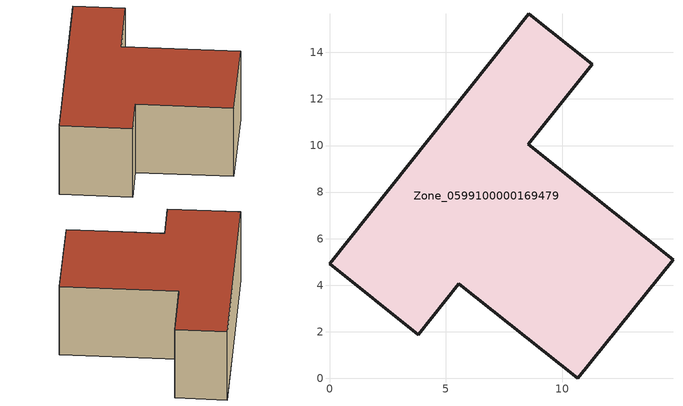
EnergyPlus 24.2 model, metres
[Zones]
Zone_0599100000169479
 floor ground (C_G): 3.81,1.88 0,4.92 8.57,15.66 11.28,13.49 8.54,10.05 14.75,5.1 10.65,0 5.55,4.07 z0.43
 wall outside (C_F): 0,4.92 3.81,1.88 5.55,4.07 10.65,0 14.75,5.1 8.54,10.05 11.28,13.49 8.57,15.66 0,4.92 z0.43:5.95
 roof outside (C_R): 14.75,5.1 8.54,10.05 11.28,13.49 8.57,15.66 0,4.92 3.81,1.88 5.55,4.07 10.65,0 z5.95
[BUILDING]
Pand.0599100000169479: North Axis=0; Terrain=City; Loads Convergence Tolerance Value=0.04; Temperature Convergence Tolerance Value=0.4; Solar Distribution=FullExterior; Maximum Number of Warmup Days=25; Minimum Number of Warmup Days=1
[Site:Location]
Rotterdam.The.Hague.AP_ZH_NLD Design_Conditions: Latitude=51.96; Longitude=4.45; Time Zone=1; Elevation=-4.5
[SITE:GROUNDTEMPERATURE:BUILDINGSURFACE]
18, 18, 18, 18, 18, 18, 18, 18, 18, 18, 18, 18
[MATERIAL] Thermal Absorptance=0.9; Solar Absorptance=0.7; Visible Absorptance=0.7
Name | Roughness | Thickness | Conductivity | Density | Specific Heat
G.TI.1975-1991 | MediumSmooth | 0.15 | 0.288461 | 540 | 1210
F.TI.1975-1991 | Rough | 0.3 | 0.230769 | 1920 | 840
R.TI.1975-1991 | MediumRough | 0.2 | 0.153846 | 1500 | 1000
[CONSTRUCTION]
C_G: G.TI.1975-1991
C_F: F.TI.1975-1991
C_R: R.TI.1975-1991
[ZONE]
Zone_0599100000169479: Type=1; Multiplier=1; Ceiling Height=Autocalculate; Volume=Autocalculate; Floor Area=autocalculate; Part of Total Floor Area=Yes
[ZONEINFILTRATION:DESIGNFLOWRATE]
Infil_Zone_0599100000169479: Zone or ZoneList or Space or SpaceList=Zone_0599100000169479; Schedule=AlwaysOn; Design Flow Rate Calculation Method=Flow/Area; Flow Rate per Floor Area=0.003; Constant Term Coefficient=1; Temperature Term Coefficient=0; Velocity Term Coefficient=0; Velocity Squared Term Coefficient=0
[HVACTEMPLATE:ZONE:IDEALLOADSAIRSYSTEM]
Zone_0599100000169479: Maximum Heating Supply Air Temperature=50; Minimum Cooling Supply Air Temperature=13; Maximum Heating Supply Air Humidity Ratio=0.0156; Minimum Cooling Supply Air Humidity Ratio=0.0077; Heating Limit=NoLimit; Cooling Limit=NoLimit; Dehumidification Control Type=ConstantSensibleHeatRatio; Cooling Sensible Heat Ratio=0.7; Dehumidification Setpoint=60; Humidification Control Type=None; Humidification Setpoint=30; Outdoor Air Method=None; Outdoor Air Flow Rate per Person=0.00944; Outdoor Air Flow Rate per Zone Floor Area=0; Outdoor Air Flow Rate per Zone=0; Demand Controlled Ventilation Type=None; Outdoor Air Economizer Type=NoEconomizer; Heat Recovery Type=None; Sensible Heat Recovery Effectiveness=0.7; Latent Heat Recovery Effectiveness=0.65
[ZONECONTROL:THERMOSTAT]
ThermostatControl_Zone_0599100000169479: Zone or ZoneList=Zone_0599100000169479; Control Type Schedule=DualSetpointControlType; Control 1=Thermostat_Zone_0599100000169479; Temperature Difference Between Cutout And Setpoint=0
[THERMOSTATSETPOINT:DUALSETPOINT]
Thermostat_Zone_0599100000169479: Heating Setpoint Temperature Schedule=HeatingSetpoint_Zone_0599100000169479; Cooling Setpoint Temperature Schedule=CoolingSetpoint_Zone_0599100000169479
[SCHEDULE:COMPACT]
HeatingSetpoint_Zone_0599100000169479: Through: 12/31, For: AllDays, Until: 24:00, 21
CoolingSetpoint_Zone_0599100000169479: Through: 12/31, For: AllDays, Until: 24:00, 24
DualSetpointControlType: Through: 12/31, For: AllDays, Until: 24:00, 4
AlwaysOn: Through: 12/31, For: AllDays, Until: 24:00, 1
